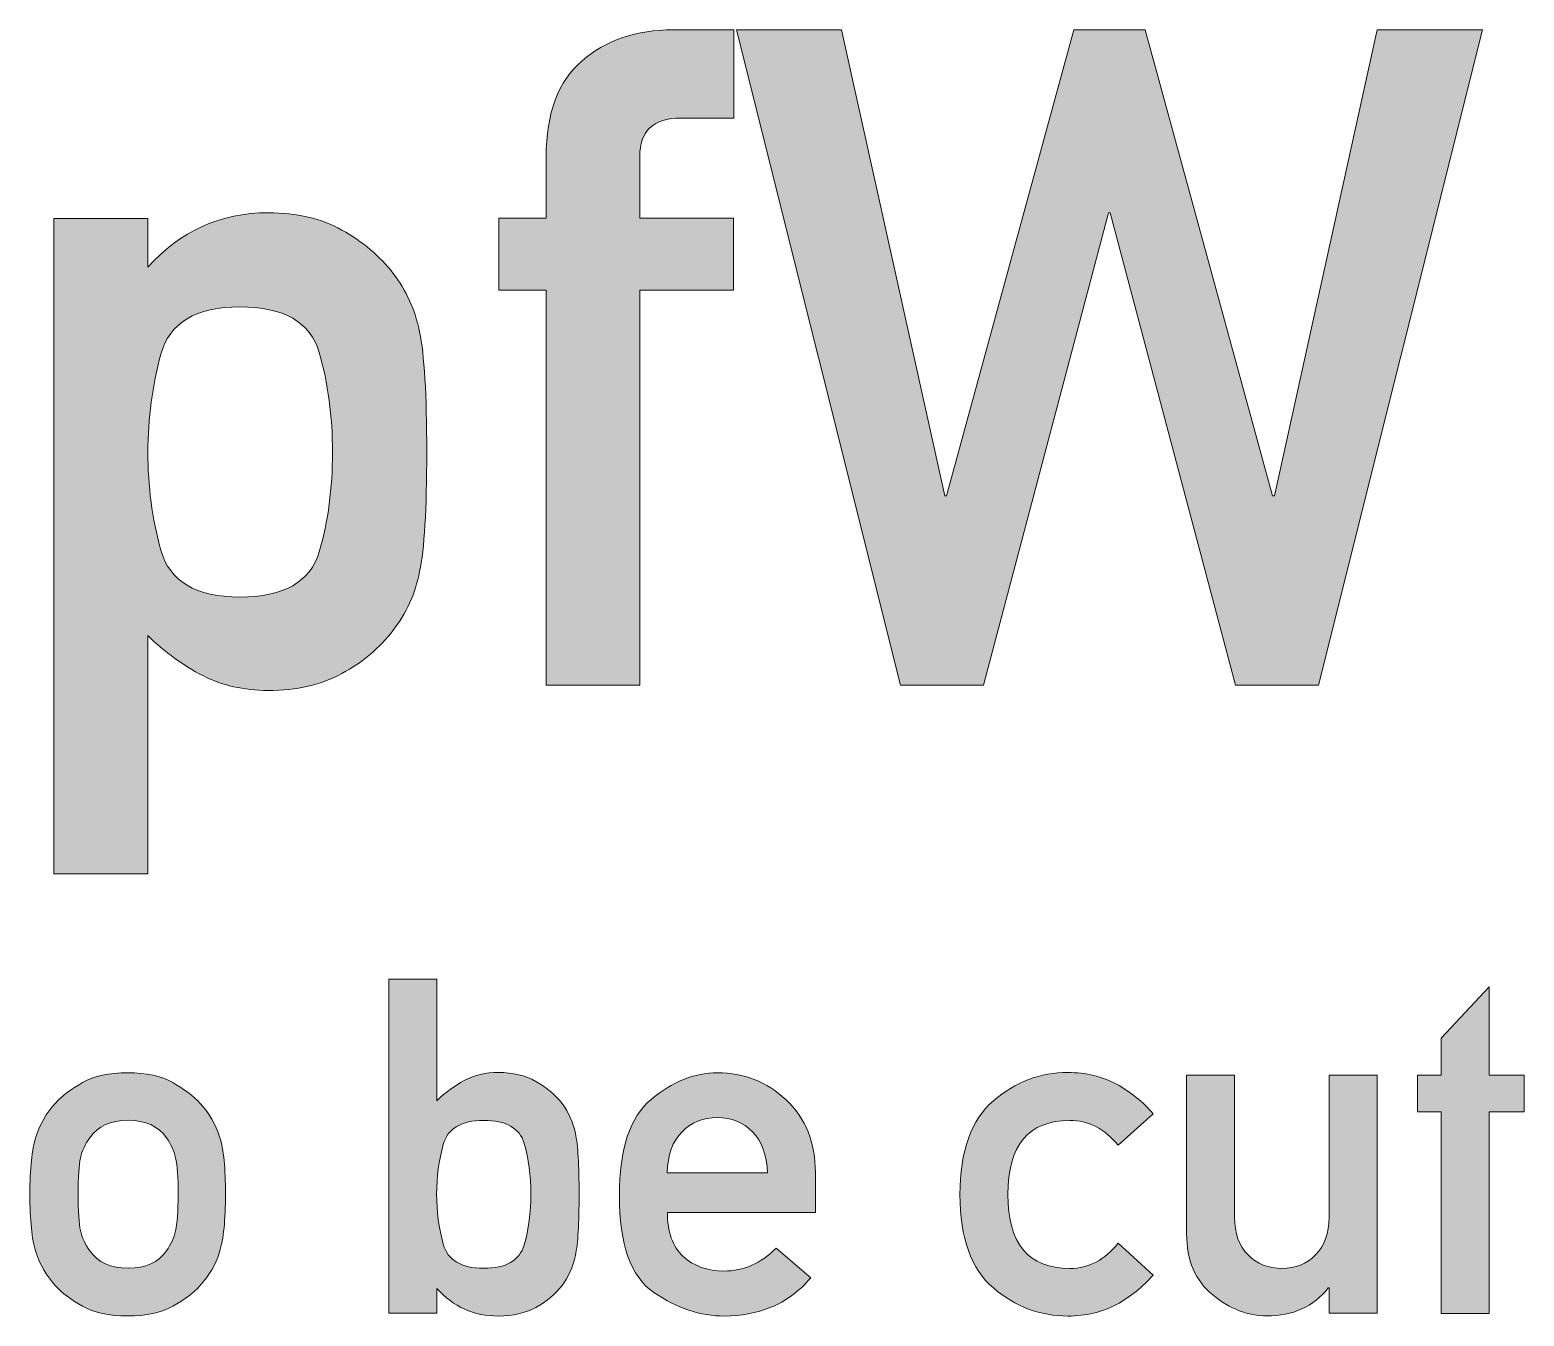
# Model space of a CAD drawing. Header units: inches. Extents: x 247 to 2765, y -1897 to -1110.
# Drawn here: x 1568.66 to 1582.14, y -1138.33 to -1126.73 of the extents above; entities that cross this region are included whole.
import ezdxf

# ---------------------------------------------------------------- set-up
doc = ezdxf.new("R2010")
doc.units = ezdxf.units.IN
doc.header["$MEASUREMENT"] = 0
doc.layers.add('Layer 1', color=7, linetype='Continuous')

# ---------------------------------------------------------------- blocks, each defined once
blk = doc.blocks.new('block 146')
at = {"layer": 'Layer 1', "true_color": 0x020302}
h = blk.add_hatch(color=98, dxfattribs=at)
h.dxf.hatch_style = 2
edge = h.paths.add_edge_path()
edge.add_spline(control_points=[(1573.316, -1132.64), (1573.316, -1132.64), (1573.316, -1129.079), (1573.316, -1129.079), (1573.316, -1129.079), (1572.89, -1129.079), (1572.89, -1129.079), (1572.89, -1129.079), (1572.89, -1128.43), (1572.89, -1128.43), (1572.89, -1128.43), (1573.316, -1128.43), (1573.316, -1128.43), (1573.316, -1128.43), (1573.316, -1127.875), (1573.316, -1127.875), (1573.316, -1127.483), (1573.425, -1127.194), (1573.64, -1127.009), (1573.856, -1126.824), (1574.131, -1126.731), (1574.459, -1126.731), (1574.459, -1126.731), (1575.007, -1126.731), (1575.007, -1126.731), (1575.007, -1126.731), (1575.007, -1127.526), (1575.007, -1127.526), (1575.007, -1127.526), (1574.529, -1127.526), (1574.529, -1127.526), (1574.283, -1127.526), (1574.16, -1127.642), (1574.16, -1127.874), (1574.16, -1127.874), (1574.16, -1128.43), (1574.16, -1128.43), (1574.16, -1128.43), (1575.006, -1128.43), (1575.006, -1128.43), (1575.006, -1128.43), (1575.006, -1129.079), (1575.006, -1129.079), (1575.006, -1129.079), (1574.16, -1129.079), (1574.16, -1129.079), (1574.16, -1129.079), (1574.16, -1132.64), (1574.16, -1132.64), (1574.16, -1132.64), (1573.316, -1132.64), (1573.316, -1132.64), (1573.316, -1132.64), (1573.316, -1132.64), (1573.316, -1132.64)], knot_values=[0, 0, 0, 0, 1, 1, 1, 2, 2, 2, 3, 3, 3, 4, 4, 4, 5, 5, 5, 6, 6, 6, 7, 7, 7, 8, 8, 8, 9, 9, 9, 10, 10, 10, 11, 11, 11, 12, 12, 12, 13, 13, 13, 14, 14, 14, 15, 15, 15, 16, 16, 16, 17, 17, 17, 18, 18, 18, 18], degree=3, periodic=1)
h = blk.add_hatch(color=98, dxfattribs=at)
h.dxf.hatch_style = 2
h.paths.add_polyline_path([(1576.511, -1132.64), (1575.032, -1126.731), (1575.98, -1126.731), (1576.91, -1130.932), (1576.926, -1130.932), (1578.074, -1126.731), (1578.719, -1126.731), (1579.866, -1130.932), (1579.883, -1130.932), (1580.811, -1126.731), (1581.76, -1126.731), (1580.28, -1132.64), (1579.534, -1132.64), (1578.403, -1128.382), (1578.386, -1128.382), (1577.259, -1132.64)])
h = blk.add_hatch(color=98, dxfattribs=at)
h.dxf.hatch_style = 2
edge = h.paths.add_edge_path()
edge.add_spline(control_points=[(1568.876, -1134.343), (1568.876, -1134.343), (1568.876, -1128.431), (1568.876, -1128.431), (1568.876, -1128.431), (1569.723, -1128.431), (1569.723, -1128.431), (1569.723, -1128.431), (1569.723, -1128.872), (1569.723, -1128.872), (1570.017, -1128.545), (1570.379, -1128.38), (1570.809, -1128.38), (1571.067, -1128.38), (1571.287, -1128.432), (1571.474, -1128.536), (1571.661, -1128.64), (1571.815, -1128.771), (1571.937, -1128.927), (1572.054, -1129.079), (1572.133, -1129.255), (1572.175, -1129.456), (1572.216, -1129.657), (1572.239, -1130.018), (1572.239, -1130.537), (1572.239, -1131.054), (1572.217, -1131.413), (1572.175, -1131.616), (1572.133, -1131.819), (1572.054, -1131.995), (1571.937, -1132.143), (1571.815, -1132.303), (1571.662, -1132.433), (1571.474, -1132.534), (1571.288, -1132.636), (1571.067, -1132.687), (1570.809, -1132.687), (1570.59, -1132.687), (1570.392, -1132.642), (1570.219, -1132.553), (1570.044, -1132.464), (1569.878, -1132.343), (1569.723, -1132.193), (1569.723, -1132.193), (1569.723, -1134.342), (1569.723, -1134.342), (1569.723, -1134.342), (1568.876, -1134.342), (1568.876, -1134.342), (1568.876, -1134.342), (1568.876, -1134.343), (1568.876, -1134.343)], knot_values=[0, 0, 0, 0, 1, 1, 1, 2, 2, 2, 3, 3, 3, 4, 4, 4, 5, 5, 5, 6, 6, 6, 7, 7, 7, 8, 8, 8, 9, 9, 9, 10, 10, 10, 11, 11, 11, 12, 12, 12, 13, 13, 13, 14, 14, 14, 15, 15, 15, 16, 16, 16, 17, 17, 17, 17], degree=3, periodic=1)
edge = h.paths.add_edge_path()
edge.add_spline(control_points=[(1570.554, -1131.845), (1570.951, -1131.845), (1571.191, -1131.708), (1571.269, -1131.436), (1571.35, -1131.163), (1571.389, -1130.864), (1571.389, -1130.539), (1571.389, -1130.215), (1571.349, -1129.916), (1571.269, -1129.641), (1571.19, -1129.366), (1570.951, -1129.229), (1570.554, -1129.229), (1570.157, -1129.229), (1569.919, -1129.371), (1569.841, -1129.655), (1569.764, -1129.939), (1569.724, -1130.234), (1569.724, -1130.539), (1569.724, -1130.844), (1569.762, -1131.139), (1569.841, -1131.421), (1569.92, -1131.704), (1570.157, -1131.845), (1570.554, -1131.845)], knot_values=[0, 0, 0, 0, 1, 1, 1, 2, 2, 2, 3, 3, 3, 4, 4, 4, 5, 5, 5, 6, 6, 6, 7, 7, 7, 8, 8, 8, 8], degree=3, periodic=1)
at = {"layer": 'Layer 1', "lineweight": 0}
blk.add_lwpolyline([(1576.511, -1132.64), (1575.032, -1126.731), (1575.98, -1126.731), (1576.91, -1130.932), (1576.926, -1130.932), (1578.074, -1126.731), (1578.719, -1126.731), (1579.866, -1130.932), (1579.883, -1130.932), (1580.811, -1126.731), (1581.76, -1126.731), (1580.28, -1132.64), (1579.534, -1132.64), (1578.403, -1128.382), (1578.386, -1128.382), (1577.259, -1132.64), (1576.511, -1132.64)], dxfattribs=at)
for points, knots in [([(1573.316, -1132.64), (1573.316, -1132.64), (1573.316, -1129.079), (1573.316, -1129.079), (1573.316, -1129.079), (1572.89, -1129.079), (1572.89, -1129.079), (1572.89, -1129.079), (1572.89, -1128.43), (1572.89, -1128.43), (1572.89, -1128.43), (1573.316, -1128.43), (1573.316, -1128.43), (1573.316, -1128.43), (1573.316, -1127.875), (1573.316, -1127.875), (1573.316, -1127.483), (1573.425, -1127.194), (1573.64, -1127.009), (1573.856, -1126.824), (1574.131, -1126.731), (1574.459, -1126.731), (1574.459, -1126.731), (1575.007, -1126.731), (1575.007, -1126.731), (1575.007, -1126.731), (1575.007, -1127.526), (1575.007, -1127.526), (1575.007, -1127.526), (1574.529, -1127.526), (1574.529, -1127.526), (1574.283, -1127.526), (1574.16, -1127.642), (1574.16, -1127.874), (1574.16, -1127.874), (1574.16, -1128.43), (1574.16, -1128.43), (1574.16, -1128.43), (1575.006, -1128.43), (1575.006, -1128.43), (1575.006, -1128.43), (1575.006, -1129.079), (1575.006, -1129.079), (1575.006, -1129.079), (1574.16, -1129.079), (1574.16, -1129.079), (1574.16, -1129.079), (1574.16, -1132.64), (1574.16, -1132.64), (1574.16, -1132.64), (1573.316, -1132.64), (1573.316, -1132.64), (1573.316, -1132.64), (1573.316, -1132.64), (1573.316, -1132.64)], [0, 0, 0, 0, 1, 1, 1, 2, 2, 2, 3, 3, 3, 4, 4, 4, 5, 5, 5, 6, 6, 6, 7, 7, 7, 8, 8, 8, 9, 9, 9, 10, 10, 10, 11, 11, 11, 12, 12, 12, 13, 13, 13, 14, 14, 14, 15, 15, 15, 16, 16, 16, 17, 17, 17, 18, 18, 18, 18]), ([(1568.876, -1134.343), (1568.876, -1134.343), (1568.876, -1128.431), (1568.876, -1128.431), (1568.876, -1128.431), (1569.723, -1128.431), (1569.723, -1128.431), (1569.723, -1128.431), (1569.723, -1128.872), (1569.723, -1128.872), (1570.017, -1128.545), (1570.379, -1128.38), (1570.809, -1128.38), (1571.067, -1128.38), (1571.287, -1128.432), (1571.474, -1128.536), (1571.661, -1128.64), (1571.815, -1128.771), (1571.937, -1128.927), (1572.054, -1129.079), (1572.133, -1129.255), (1572.175, -1129.456), (1572.216, -1129.657), (1572.239, -1130.018), (1572.239, -1130.537), (1572.239, -1131.054), (1572.217, -1131.413), (1572.175, -1131.616), (1572.133, -1131.819), (1572.054, -1131.995), (1571.937, -1132.143), (1571.815, -1132.303), (1571.662, -1132.433), (1571.474, -1132.534), (1571.288, -1132.636), (1571.067, -1132.687), (1570.809, -1132.687), (1570.59, -1132.687), (1570.392, -1132.642), (1570.219, -1132.553), (1570.044, -1132.464), (1569.878, -1132.343), (1569.723, -1132.193), (1569.723, -1132.193), (1569.723, -1134.342), (1569.723, -1134.342), (1569.723, -1134.342), (1568.876, -1134.342), (1568.876, -1134.342), (1568.876, -1134.342), (1568.876, -1134.343), (1568.876, -1134.343)], [0, 0, 0, 0, 1, 1, 1, 2, 2, 2, 3, 3, 3, 4, 4, 4, 5, 5, 5, 6, 6, 6, 7, 7, 7, 8, 8, 8, 9, 9, 9, 10, 10, 10, 11, 11, 11, 12, 12, 12, 13, 13, 13, 14, 14, 14, 15, 15, 15, 16, 16, 16, 17, 17, 17, 17]), ([(1570.554, -1131.845), (1570.951, -1131.845), (1571.191, -1131.708), (1571.269, -1131.436), (1571.35, -1131.163), (1571.389, -1130.864), (1571.389, -1130.539), (1571.389, -1130.215), (1571.349, -1129.916), (1571.269, -1129.641), (1571.19, -1129.366), (1570.951, -1129.229), (1570.554, -1129.229), (1570.157, -1129.229), (1569.919, -1129.371), (1569.841, -1129.655), (1569.764, -1129.939), (1569.724, -1130.234), (1569.724, -1130.539), (1569.724, -1130.844), (1569.762, -1131.139), (1569.841, -1131.421), (1569.92, -1131.704), (1570.157, -1131.845), (1570.554, -1131.845)], [0, 0, 0, 0, 1, 1, 1, 2, 2, 2, 3, 3, 3, 4, 4, 4, 5, 5, 5, 6, 6, 6, 7, 7, 7, 8, 8, 8, 8])]:
    blk.add_open_spline(points, degree=3, knots=knots, dxfattribs=at)
blk = doc.blocks.new('block 147')
at = {"layer": 'Layer 1', "true_color": 0x020302}
h = blk.add_hatch(color=98, dxfattribs=at)
h.dxf.hatch_style = 2
edge = h.paths.add_edge_path()
edge.add_spline(control_points=[(1571.897, -1138.302), (1571.897, -1138.302), (1571.897, -1135.291), (1571.897, -1135.291), (1571.897, -1135.291), (1572.33, -1135.291), (1572.33, -1135.291), (1572.33, -1135.291), (1572.33, -1136.386), (1572.33, -1136.386), (1572.41, -1136.31), (1572.494, -1136.249), (1572.583, -1136.202), (1572.672, -1136.155), (1572.772, -1136.132), (1572.885, -1136.132), (1573.015, -1136.132), (1573.127, -1136.158), (1573.224, -1136.212), (1573.319, -1136.266), (1573.397, -1136.332), (1573.46, -1136.411), (1573.519, -1136.489), (1573.558, -1136.578), (1573.58, -1136.681), (1573.602, -1136.784), (1573.613, -1136.966), (1573.613, -1137.228), (1573.613, -1137.493), (1573.602, -1137.677), (1573.58, -1137.781), (1573.558, -1137.885), (1573.519, -1137.975), (1573.46, -1138.051), (1573.397, -1138.132), (1573.32, -1138.199), (1573.224, -1138.25), (1573.128, -1138.301), (1573.016, -1138.328), (1572.885, -1138.328), (1572.664, -1138.328), (1572.48, -1138.245), (1572.331, -1138.08), (1572.331, -1138.08), (1572.331, -1138.303), (1572.331, -1138.303), (1572.331, -1138.303), (1571.897, -1138.302), (1571.897, -1138.302), (1571.897, -1138.302), (1571.897, -1138.302), (1571.897, -1138.302)], knot_values=[0, 0, 0, 0, 1, 1, 1, 2, 2, 2, 3, 3, 3, 4, 4, 4, 5, 5, 5, 6, 6, 6, 7, 7, 7, 8, 8, 8, 9, 9, 9, 10, 10, 10, 11, 11, 11, 12, 12, 12, 13, 13, 13, 14, 14, 14, 15, 15, 15, 16, 16, 16, 17, 17, 17, 17], degree=3, periodic=1)
edge = h.paths.add_edge_path()
edge.add_spline(control_points=[(1572.752, -1136.564), (1572.55, -1136.564), (1572.428, -1136.636), (1572.388, -1136.781), (1572.348, -1136.925), (1572.328, -1137.074), (1572.328, -1137.227), (1572.328, -1137.384), (1572.348, -1137.535), (1572.388, -1137.68), (1572.428, -1137.825), (1572.55, -1137.897), (1572.752, -1137.897), (1572.954, -1137.897), (1573.077, -1137.828), (1573.117, -1137.687), (1573.157, -1137.548), (1573.178, -1137.395), (1573.178, -1137.226), (1573.178, -1137.062), (1573.157, -1136.91), (1573.117, -1136.771), (1573.077, -1136.633), (1572.955, -1136.564), (1572.752, -1136.564)], knot_values=[0, 0, 0, 0, 1, 1, 1, 2, 2, 2, 3, 3, 3, 4, 4, 4, 5, 5, 5, 6, 6, 6, 7, 7, 7, 8, 8, 8, 8], degree=3, periodic=1)
h = blk.add_hatch(color=98, dxfattribs=at)
h.dxf.hatch_style = 2
h.paths.add_polyline_path([(1581.389, -1138.305), (1581.389, -1136.488), (1581.174, -1136.488), (1581.174, -1136.157), (1581.389, -1136.157), (1581.389, -1135.821), (1581.821, -1135.359), (1581.821, -1136.157), (1582.136, -1136.157), (1582.136, -1136.488), (1581.821, -1136.488), (1581.821, -1138.305)])
h = blk.add_hatch(color=98, dxfattribs=at)
h.dxf.hatch_style = 2
edge = h.paths.add_edge_path()
edge.add_spline(control_points=[(1568.66, -1137.228), (1568.66, -1136.999), (1568.678, -1136.826), (1568.713, -1136.713), (1568.749, -1136.601), (1568.808, -1136.499), (1568.891, -1136.407), (1568.95, -1136.342), (1569.03, -1136.282), (1569.135, -1136.223), (1569.239, -1136.164), (1569.376, -1136.134), (1569.543, -1136.134), (1569.709, -1136.134), (1569.844, -1136.164), (1569.948, -1136.223), (1570.052, -1136.282), (1570.134, -1136.344), (1570.194, -1136.407), (1570.276, -1136.499), (1570.335, -1136.601), (1570.371, -1136.713), (1570.408, -1136.826), (1570.424, -1136.999), (1570.424, -1137.228), (1570.424, -1137.462), (1570.406, -1137.635), (1570.371, -1137.75), (1570.335, -1137.862), (1570.276, -1137.964), (1570.194, -1138.055), (1570.134, -1138.121), (1570.052, -1138.182), (1569.948, -1138.24), (1569.843, -1138.298), (1569.707, -1138.327), (1569.543, -1138.327), (1569.374, -1138.327), (1569.239, -1138.298), (1569.135, -1138.24), (1569.031, -1138.182), (1568.95, -1138.12), (1568.891, -1138.055), (1568.809, -1137.964), (1568.749, -1137.862), (1568.713, -1137.75), (1568.677, -1137.636), (1568.66, -1137.462), (1568.66, -1137.228)], knot_values=[0, 0, 0, 0, 1, 1, 1, 2, 2, 2, 3, 3, 3, 4, 4, 4, 5, 5, 5, 6, 6, 6, 7, 7, 7, 8, 8, 8, 9, 9, 9, 10, 10, 10, 11, 11, 11, 12, 12, 12, 13, 13, 13, 14, 14, 14, 15, 15, 15, 16, 16, 16, 16], degree=3, periodic=1)
edge = h.paths.add_edge_path()
edge.add_spline(control_points=[(1569.997, -1137.232), (1569.997, -1137.077), (1569.99, -1136.966), (1569.974, -1136.902), (1569.958, -1136.838), (1569.931, -1136.777), (1569.892, -1136.72), (1569.817, -1136.615), (1569.701, -1136.563), (1569.547, -1136.563), (1569.389, -1136.563), (1569.273, -1136.615), (1569.2, -1136.72), (1569.159, -1136.777), (1569.13, -1136.838), (1569.116, -1136.902), (1569.101, -1136.967), (1569.095, -1137.073), (1569.095, -1137.227), (1569.095, -1137.383), (1569.101, -1137.494), (1569.116, -1137.558), (1569.13, -1137.622), (1569.159, -1137.683), (1569.2, -1137.739), (1569.273, -1137.844), (1569.389, -1137.896), (1569.547, -1137.896), (1569.702, -1137.896), (1569.819, -1137.844), (1569.892, -1137.739), (1569.931, -1137.683), (1569.959, -1137.623), (1569.974, -1137.559), (1569.988, -1137.495), (1569.997, -1137.387), (1569.997, -1137.232)], knot_values=[0, 0, 0, 0, 1, 1, 1, 2, 2, 2, 3, 3, 3, 4, 4, 4, 5, 5, 5, 6, 6, 6, 7, 7, 7, 8, 8, 8, 9, 9, 9, 10, 10, 10, 11, 11, 11, 12, 12, 12, 12], degree=3, periodic=1)
h = blk.add_hatch(color=98, dxfattribs=at)
h.dxf.hatch_style = 2
edge = h.paths.add_edge_path()
edge.add_spline(control_points=[(1575.743, -1137.393), (1575.743, -1137.393), (1574.409, -1137.393), (1574.409, -1137.393), (1574.409, -1137.569), (1574.457, -1137.702), (1574.551, -1137.79), (1574.647, -1137.878), (1574.77, -1137.922), (1574.919, -1137.922), (1575.096, -1137.922), (1575.253, -1137.854), (1575.39, -1137.715), (1575.39, -1137.715), (1575.703, -1137.983), (1575.703, -1137.983), (1575.596, -1138.107), (1575.476, -1138.195), (1575.343, -1138.248), (1575.21, -1138.3), (1575.071, -1138.328), (1574.926, -1138.328), (1574.706, -1138.328), (1574.493, -1138.257), (1574.286, -1138.115), (1574.079, -1137.973), (1573.976, -1137.681), (1573.976, -1137.24), (1573.976, -1136.822), (1574.071, -1136.534), (1574.263, -1136.374), (1574.453, -1136.215), (1574.653, -1136.134), (1574.861, -1136.134), (1575.097, -1136.134), (1575.303, -1136.215), (1575.479, -1136.378), (1575.656, -1136.543), (1575.744, -1136.761), (1575.744, -1137.038), (1575.744, -1137.038), (1575.744, -1137.394), (1575.744, -1137.394), (1575.744, -1137.394), (1575.743, -1137.393), (1575.743, -1137.393), (1575.743, -1137.393), (1575.743, -1137.393), (1575.743, -1137.393)], knot_values=[0, 0, 0, 0, 1, 1, 1, 2, 2, 2, 3, 3, 3, 4, 4, 4, 5, 5, 5, 6, 6, 6, 7, 7, 7, 8, 8, 8, 9, 9, 9, 10, 10, 10, 11, 11, 11, 12, 12, 12, 13, 13, 13, 14, 14, 14, 15, 15, 15, 16, 16, 16, 16], degree=3, periodic=1)
edge = h.paths.add_edge_path()
edge.add_spline(control_points=[(1574.408, -1137.038), (1574.408, -1137.038), (1575.313, -1137.038), (1575.313, -1137.038), (1575.305, -1136.876), (1575.261, -1136.752), (1575.177, -1136.667), (1575.092, -1136.582), (1574.987, -1136.539), (1574.86, -1136.539), (1574.732, -1136.539), (1574.625, -1136.582), (1574.541, -1136.667), (1574.457, -1136.753), (1574.411, -1136.876), (1574.408, -1137.038)], knot_values=[0, 0, 0, 0, 1, 1, 1, 2, 2, 2, 3, 3, 3, 4, 4, 4, 5, 5, 5, 5], degree=3, periodic=1)
h = blk.add_hatch(color=98, dxfattribs=at)
h.dxf.hatch_style = 2
edge = h.paths.add_edge_path()
edge.add_spline(control_points=[(1578.474, -1137.672), (1578.474, -1137.672), (1578.791, -1137.958), (1578.791, -1137.958), (1578.697, -1138.066), (1578.587, -1138.154), (1578.459, -1138.224), (1578.33, -1138.293), (1578.184, -1138.328), (1578.021, -1138.328), (1577.773, -1138.328), (1577.549, -1138.244), (1577.349, -1138.075), (1577.15, -1137.906), (1577.048, -1137.626), (1577.048, -1137.233), (1577.048, -1136.839), (1577.149, -1136.558), (1577.349, -1136.387), (1577.549, -1136.218), (1577.773, -1136.132), (1578.021, -1136.132), (1578.184, -1136.132), (1578.33, -1136.167), (1578.459, -1136.237), (1578.587, -1136.307), (1578.698, -1136.396), (1578.791, -1136.504), (1578.791, -1136.504), (1578.474, -1136.788), (1578.474, -1136.788), (1578.352, -1136.638), (1578.207, -1136.564), (1578.038, -1136.564), (1577.666, -1136.564), (1577.48, -1136.787), (1577.48, -1137.233), (1577.48, -1137.677), (1577.666, -1137.899), (1578.038, -1137.899), (1578.209, -1137.897), (1578.354, -1137.823), (1578.474, -1137.672)], knot_values=[0, 0, 0, 0, 1, 1, 1, 2, 2, 2, 3, 3, 3, 4, 4, 4, 5, 5, 5, 6, 6, 6, 7, 7, 7, 8, 8, 8, 9, 9, 9, 10, 10, 10, 11, 11, 11, 12, 12, 12, 13, 13, 13, 14, 14, 14, 14], degree=3, periodic=1)
h = blk.add_hatch(color=98, dxfattribs=at)
h.dxf.hatch_style = 2
edge = h.paths.add_edge_path()
edge.add_spline(control_points=[(1579.092, -1137.583), (1579.092, -1137.583), (1579.092, -1136.157), (1579.092, -1136.157), (1579.092, -1136.157), (1579.525, -1136.157), (1579.525, -1136.157), (1579.525, -1136.157), (1579.525, -1137.436), (1579.525, -1137.436), (1579.525, -1137.582), (1579.565, -1137.695), (1579.646, -1137.777), (1579.727, -1137.858), (1579.83, -1137.899), (1579.953, -1137.899), (1580.073, -1137.899), (1580.173, -1137.858), (1580.254, -1137.777), (1580.335, -1137.696), (1580.376, -1137.582), (1580.376, -1137.436), (1580.376, -1137.436), (1580.376, -1136.157), (1580.376, -1136.157), (1580.376, -1136.157), (1580.809, -1136.157), (1580.809, -1136.157), (1580.809, -1136.157), (1580.809, -1138.302), (1580.809, -1138.302), (1580.809, -1138.302), (1580.376, -1138.302), (1580.376, -1138.302), (1580.376, -1138.302), (1580.376, -1138.075), (1580.376, -1138.075), (1580.376, -1138.075), (1580.369, -1138.075), (1580.369, -1138.075), (1580.235, -1138.243), (1580.05, -1138.327), (1579.815, -1138.327), (1579.646, -1138.327), (1579.484, -1138.264), (1579.328, -1138.138), (1579.171, -1138.012), (1579.092, -1137.827), (1579.092, -1137.583)], knot_values=[0, 0, 0, 0, 1, 1, 1, 2, 2, 2, 3, 3, 3, 4, 4, 4, 5, 5, 5, 6, 6, 6, 7, 7, 7, 8, 8, 8, 9, 9, 9, 10, 10, 10, 11, 11, 11, 12, 12, 12, 13, 13, 13, 14, 14, 14, 15, 15, 15, 16, 16, 16, 16], degree=3, periodic=1)
at = {"layer": 'Layer 1', "lineweight": 0}
blk.add_lwpolyline([(1581.389, -1138.305), (1581.389, -1136.488), (1581.174, -1136.488), (1581.174, -1136.157), (1581.389, -1136.157), (1581.389, -1135.821), (1581.821, -1135.359), (1581.821, -1136.157), (1582.136, -1136.157), (1582.136, -1136.488), (1581.821, -1136.488), (1581.821, -1138.305), (1581.389, -1138.305)], dxfattribs=at)
for points, knots in [([(1571.897, -1138.302), (1571.897, -1138.302), (1571.897, -1135.291), (1571.897, -1135.291), (1571.897, -1135.291), (1572.33, -1135.291), (1572.33, -1135.291), (1572.33, -1135.291), (1572.33, -1136.386), (1572.33, -1136.386), (1572.41, -1136.31), (1572.494, -1136.249), (1572.583, -1136.202), (1572.672, -1136.155), (1572.772, -1136.132), (1572.885, -1136.132), (1573.015, -1136.132), (1573.127, -1136.158), (1573.224, -1136.212), (1573.319, -1136.266), (1573.397, -1136.332), (1573.46, -1136.411), (1573.519, -1136.489), (1573.558, -1136.578), (1573.58, -1136.681), (1573.602, -1136.784), (1573.613, -1136.966), (1573.613, -1137.228), (1573.613, -1137.493), (1573.602, -1137.677), (1573.58, -1137.781), (1573.558, -1137.885), (1573.519, -1137.975), (1573.46, -1138.051), (1573.397, -1138.132), (1573.32, -1138.199), (1573.224, -1138.25), (1573.128, -1138.301), (1573.016, -1138.328), (1572.885, -1138.328), (1572.664, -1138.328), (1572.48, -1138.245), (1572.331, -1138.08), (1572.331, -1138.08), (1572.331, -1138.303), (1572.331, -1138.303), (1572.331, -1138.303), (1571.897, -1138.302), (1571.897, -1138.302), (1571.897, -1138.302), (1571.897, -1138.302), (1571.897, -1138.302)], [0, 0, 0, 0, 1, 1, 1, 2, 2, 2, 3, 3, 3, 4, 4, 4, 5, 5, 5, 6, 6, 6, 7, 7, 7, 8, 8, 8, 9, 9, 9, 10, 10, 10, 11, 11, 11, 12, 12, 12, 13, 13, 13, 14, 14, 14, 15, 15, 15, 16, 16, 16, 17, 17, 17, 17]), ([(1568.66, -1137.228), (1568.66, -1136.999), (1568.678, -1136.826), (1568.713, -1136.713), (1568.749, -1136.601), (1568.808, -1136.499), (1568.891, -1136.407), (1568.95, -1136.342), (1569.03, -1136.282), (1569.135, -1136.223), (1569.239, -1136.164), (1569.376, -1136.134), (1569.543, -1136.134), (1569.709, -1136.134), (1569.844, -1136.164), (1569.948, -1136.223), (1570.052, -1136.282), (1570.134, -1136.344), (1570.194, -1136.407), (1570.276, -1136.499), (1570.335, -1136.601), (1570.371, -1136.713), (1570.408, -1136.826), (1570.424, -1136.999), (1570.424, -1137.228), (1570.424, -1137.462), (1570.406, -1137.635), (1570.371, -1137.75), (1570.335, -1137.862), (1570.276, -1137.964), (1570.194, -1138.055), (1570.134, -1138.121), (1570.052, -1138.182), (1569.948, -1138.24), (1569.843, -1138.298), (1569.707, -1138.327), (1569.543, -1138.327), (1569.374, -1138.327), (1569.239, -1138.298), (1569.135, -1138.24), (1569.031, -1138.182), (1568.95, -1138.12), (1568.891, -1138.055), (1568.809, -1137.964), (1568.749, -1137.862), (1568.713, -1137.75), (1568.677, -1137.636), (1568.66, -1137.462), (1568.66, -1137.228)], [0, 0, 0, 0, 1, 1, 1, 2, 2, 2, 3, 3, 3, 4, 4, 4, 5, 5, 5, 6, 6, 6, 7, 7, 7, 8, 8, 8, 9, 9, 9, 10, 10, 10, 11, 11, 11, 12, 12, 12, 13, 13, 13, 14, 14, 14, 15, 15, 15, 16, 16, 16, 16]), ([(1575.743, -1137.393), (1575.743, -1137.393), (1574.409, -1137.393), (1574.409, -1137.393), (1574.409, -1137.569), (1574.457, -1137.702), (1574.551, -1137.79), (1574.647, -1137.878), (1574.77, -1137.922), (1574.919, -1137.922), (1575.096, -1137.922), (1575.253, -1137.854), (1575.39, -1137.715), (1575.39, -1137.715), (1575.703, -1137.983), (1575.703, -1137.983), (1575.596, -1138.107), (1575.476, -1138.195), (1575.343, -1138.248), (1575.21, -1138.3), (1575.071, -1138.328), (1574.926, -1138.328), (1574.706, -1138.328), (1574.493, -1138.257), (1574.286, -1138.115), (1574.079, -1137.973), (1573.976, -1137.681), (1573.976, -1137.24), (1573.976, -1136.822), (1574.071, -1136.534), (1574.263, -1136.374), (1574.453, -1136.215), (1574.653, -1136.134), (1574.861, -1136.134), (1575.097, -1136.134), (1575.303, -1136.215), (1575.479, -1136.378), (1575.656, -1136.543), (1575.744, -1136.761), (1575.744, -1137.038), (1575.744, -1137.038), (1575.744, -1137.394), (1575.744, -1137.394), (1575.744, -1137.394), (1575.743, -1137.393), (1575.743, -1137.393), (1575.743, -1137.393), (1575.743, -1137.393), (1575.743, -1137.393)], [0, 0, 0, 0, 1, 1, 1, 2, 2, 2, 3, 3, 3, 4, 4, 4, 5, 5, 5, 6, 6, 6, 7, 7, 7, 8, 8, 8, 9, 9, 9, 10, 10, 10, 11, 11, 11, 12, 12, 12, 13, 13, 13, 14, 14, 14, 15, 15, 15, 16, 16, 16, 16]), ([(1578.474, -1137.672), (1578.474, -1137.672), (1578.791, -1137.958), (1578.791, -1137.958), (1578.697, -1138.066), (1578.587, -1138.154), (1578.459, -1138.224), (1578.33, -1138.293), (1578.184, -1138.328), (1578.021, -1138.328), (1577.773, -1138.328), (1577.549, -1138.244), (1577.349, -1138.075), (1577.15, -1137.906), (1577.048, -1137.626), (1577.048, -1137.233), (1577.048, -1136.839), (1577.149, -1136.558), (1577.349, -1136.387), (1577.549, -1136.218), (1577.773, -1136.132), (1578.021, -1136.132), (1578.184, -1136.132), (1578.33, -1136.167), (1578.459, -1136.237), (1578.587, -1136.307), (1578.698, -1136.396), (1578.791, -1136.504), (1578.791, -1136.504), (1578.474, -1136.788), (1578.474, -1136.788), (1578.352, -1136.638), (1578.207, -1136.564), (1578.038, -1136.564), (1577.666, -1136.564), (1577.48, -1136.787), (1577.48, -1137.233), (1577.48, -1137.677), (1577.666, -1137.899), (1578.038, -1137.899), (1578.209, -1137.897), (1578.354, -1137.823), (1578.474, -1137.672)], [0, 0, 0, 0, 1, 1, 1, 2, 2, 2, 3, 3, 3, 4, 4, 4, 5, 5, 5, 6, 6, 6, 7, 7, 7, 8, 8, 8, 9, 9, 9, 10, 10, 10, 11, 11, 11, 12, 12, 12, 13, 13, 13, 14, 14, 14, 14]), ([(1579.092, -1137.583), (1579.092, -1137.583), (1579.092, -1136.157), (1579.092, -1136.157), (1579.092, -1136.157), (1579.525, -1136.157), (1579.525, -1136.157), (1579.525, -1136.157), (1579.525, -1137.436), (1579.525, -1137.436), (1579.525, -1137.582), (1579.565, -1137.695), (1579.646, -1137.777), (1579.727, -1137.858), (1579.83, -1137.899), (1579.953, -1137.899), (1580.073, -1137.899), (1580.173, -1137.858), (1580.254, -1137.777), (1580.335, -1137.696), (1580.376, -1137.582), (1580.376, -1137.436), (1580.376, -1137.436), (1580.376, -1136.157), (1580.376, -1136.157), (1580.376, -1136.157), (1580.809, -1136.157), (1580.809, -1136.157), (1580.809, -1136.157), (1580.809, -1138.302), (1580.809, -1138.302), (1580.809, -1138.302), (1580.376, -1138.302), (1580.376, -1138.302), (1580.376, -1138.302), (1580.376, -1138.075), (1580.376, -1138.075), (1580.376, -1138.075), (1580.369, -1138.075), (1580.369, -1138.075), (1580.235, -1138.243), (1580.05, -1138.327), (1579.815, -1138.327), (1579.646, -1138.327), (1579.484, -1138.264), (1579.328, -1138.138), (1579.171, -1138.012), (1579.092, -1137.827), (1579.092, -1137.583)], [0, 0, 0, 0, 1, 1, 1, 2, 2, 2, 3, 3, 3, 4, 4, 4, 5, 5, 5, 6, 6, 6, 7, 7, 7, 8, 8, 8, 9, 9, 9, 10, 10, 10, 11, 11, 11, 12, 12, 12, 13, 13, 13, 14, 14, 14, 15, 15, 15, 16, 16, 16, 16]), ([(1574.408, -1137.038), (1574.408, -1137.038), (1575.313, -1137.038), (1575.313, -1137.038), (1575.305, -1136.876), (1575.261, -1136.752), (1575.177, -1136.667), (1575.092, -1136.582), (1574.987, -1136.539), (1574.86, -1136.539), (1574.732, -1136.539), (1574.625, -1136.582), (1574.541, -1136.667), (1574.457, -1136.753), (1574.411, -1136.876), (1574.408, -1137.038)], [0, 0, 0, 0, 1, 1, 1, 2, 2, 2, 3, 3, 3, 4, 4, 4, 5, 5, 5, 5]), ([(1569.997, -1137.232), (1569.997, -1137.077), (1569.99, -1136.966), (1569.974, -1136.902), (1569.958, -1136.838), (1569.931, -1136.777), (1569.892, -1136.72), (1569.817, -1136.615), (1569.701, -1136.563), (1569.547, -1136.563), (1569.389, -1136.563), (1569.273, -1136.615), (1569.2, -1136.72), (1569.159, -1136.777), (1569.13, -1136.838), (1569.116, -1136.902), (1569.101, -1136.967), (1569.095, -1137.073), (1569.095, -1137.227), (1569.095, -1137.383), (1569.101, -1137.494), (1569.116, -1137.558), (1569.13, -1137.622), (1569.159, -1137.683), (1569.2, -1137.739), (1569.273, -1137.844), (1569.389, -1137.896), (1569.547, -1137.896), (1569.702, -1137.896), (1569.819, -1137.844), (1569.892, -1137.739), (1569.931, -1137.683), (1569.959, -1137.623), (1569.974, -1137.559), (1569.988, -1137.495), (1569.997, -1137.387), (1569.997, -1137.232)], [0, 0, 0, 0, 1, 1, 1, 2, 2, 2, 3, 3, 3, 4, 4, 4, 5, 5, 5, 6, 6, 6, 7, 7, 7, 8, 8, 8, 9, 9, 9, 10, 10, 10, 11, 11, 11, 12, 12, 12, 12]), ([(1572.752, -1136.564), (1572.55, -1136.564), (1572.428, -1136.636), (1572.388, -1136.781), (1572.348, -1136.925), (1572.328, -1137.074), (1572.328, -1137.227), (1572.328, -1137.384), (1572.348, -1137.535), (1572.388, -1137.68), (1572.428, -1137.825), (1572.55, -1137.897), (1572.752, -1137.897), (1572.954, -1137.897), (1573.077, -1137.828), (1573.117, -1137.687), (1573.157, -1137.548), (1573.178, -1137.395), (1573.178, -1137.226), (1573.178, -1137.062), (1573.157, -1136.91), (1573.117, -1136.771), (1573.077, -1136.633), (1572.955, -1136.564), (1572.752, -1136.564)], [0, 0, 0, 0, 1, 1, 1, 2, 2, 2, 3, 3, 3, 4, 4, 4, 5, 5, 5, 6, 6, 6, 7, 7, 7, 8, 8, 8, 8])]:
    blk.add_open_spline(points, degree=3, knots=knots, dxfattribs=at)
blk = doc.blocks.new('block 143')
at = {"layer": 'Layer 1'}
for name in ['block 146', 'block 147']:
    blk.add_blockref(name, (0, 0), dxfattribs=at)

msp = doc.modelspace()

# ---------------------------------------------------------------- block references
at = {"layer": 'Layer 1'}
msp.add_blockref('block 143', (0, 0), dxfattribs=at)

doc.saveas('drawing.dxf')
